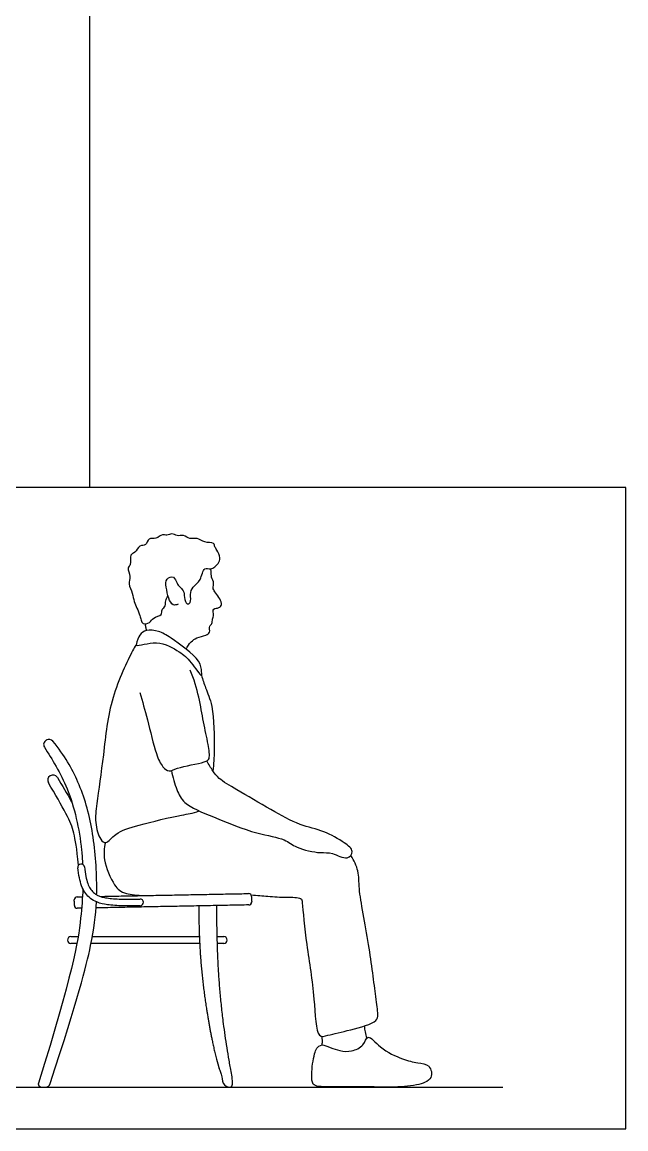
# Model space of a CAD drawing. Header units: millimetres. Extents: x 0 to 12.5, y -0.3 to 20.
# Drawn here: x 9.907 to 11.372, y 0.113 to 2.801 of the extents above; entities that cross this region are included whole.
import ezdxf

# ---------------------------------------------------------------- set-up
doc = ezdxf.new("R2010")
doc.units = ezdxf.units.MM
for name, color, linetype, true_color in [('AG-DIAGRAM', 7, 'Continuous', 0xfecc66), ('AG-FURNITURE', 7, 'Continuous', 0x66ccff), ('AG-PEOPLE', 7, 'Continuous', 0xfc6666), ('X-VPRT', 6, 'Continuous', 0xff00ff)]:
    doc.layers.add(name, color=color, linetype=linetype, true_color=true_color)

msp = doc.modelspace()

# ---------------------------------------------------------------- linework, layer by layer
at = {"layer": 'AG-DIAGRAM'}
msp.add_line((9.8416, 0.2149), (11.0735, 0.2149), dxfattribs=at)
at = {"layer": 'AG-FURNITURE'}
for p, q in [((10.0248, 0.5801), (10.0425, 0.5801)), ((10.077, 0.5801), (10.3368, 0.5801)), ((10.3801, 0.5801), (10.3962, 0.5801)), ((10.0396, 0.5635), (10.0248, 0.5635)), ((10.3376, 0.5635), (10.0739, 0.5635)), ((10.3962, 0.5635), (10.3805, 0.5635))]:
    msp.add_line(p, q, dxfattribs=at)
for centre, radius, start, end in [((9.9708, 1.0465), 0.0119, 118.2355, 212.1893), ((9.9719, 1.0471), 0.0119, 39.0486, 118.2355), ((9.9813, 0.9599), 0.0127, 31.2062, 211.2062), ((10.0499, 0.7483), 0.008, 6.5647, 186.5647), ((10.0402, 0.6697), 0.00695, 91.1019, 181.1019), ((10.4566, 0.6777), 0.00695, 1.1019, 91.1019), ((10.0405, 0.6559), 0.00695, 181.1019, 271.1019), ((10.193, 0.6632), 0.008, 271.6999, 91.6999), ((10.4568, 0.6639), 0.00695, 271.1019, 1.1019), ((10.0248, 0.5718), 0.00826, 90, 270), ((10.3962, 0.5718), 0.00826, 270, 90), ((9.9637, 0.2268), 0.0119, 270, 342.2247)]:
    msp.add_arc(centre, radius, start, end, dxfattribs=at)
for points, degree in [([(9.9663, 1.0576), (9.9659, 1.0574), (9.9655, 1.0572), (9.9651, 1.057)], 3), ([(10.0436, 0.7532), (10.0391, 0.7958), (10.0331, 0.8344), (10.0182, 0.8718), (9.9869, 0.9261), (9.9704, 0.9533)], 3), ([(10.0401, 0.6767), (10.0466, 0.6768), (10.053, 0.6769)], 2), ([(10.0965, 0.6778), (10.2765, 0.6812), (10.4564, 0.6847)], 2), ([(10.4635, 0.6779), (10.4637, 0.671), (10.4638, 0.664)], 2), ([(10.0336, 0.6558), (10.0334, 0.6627), (10.0333, 0.6696)], 2), ([(10.051, 0.6491), (10.0458, 0.649), (10.0406, 0.6489)], 2), ([(10.457, 0.657), (10.2715, 0.6534), (10.086, 0.6498)], 2), ([(9.9532, 0.2149), (9.9567, 0.2149), (9.9602, 0.2149), (9.9637, 0.2149)], 3)]:
    msp.add_open_spline(points, degree=degree, dxfattribs=at)
for points, knots in [([(10.0875, 0.6818), (10.0877, 0.6882), (10.0882, 0.7394), (10.0802, 0.8424), (10.0471, 0.9557), (10.0099, 1.0192), (9.9812, 1.0546)], [1.189148, 1.189148, 1.189148, 1.189148, 1.273546, 1.856428, 2.43931, 2.983548, 2.983548, 2.983548, 2.983548]), ([(9.9607, 1.0401), (9.979, 1.0111), (10.0236, 0.9409), (10.0481, 0.8299), (10.0529, 0.7669), (10.0535, 0.7554)], [-2.784822, -2.784822, -2.784822, -2.784822, -2.148877, -1.432584, -1.273812, -1.273812, -1.273812, -1.273812]), ([(9.9922, 0.9664), (10.0039, 0.947), (10.0159, 0.9266), (10.0274, 0.9059), (10.0278, 0.905)], [-0.745699, -0.745699, -0.745699, -0.745699, -0.5221898, -0.5125989, -0.5125989, -0.5125989, -0.5125989]), ([(10.1932, 0.6552), (10.1837, 0.6549), (10.1663, 0.6546), (10.1425, 0.655), (10.1231, 0.6563), (10.1037, 0.6589), (10.0851, 0.6639), (10.0689, 0.6747), (10.0579, 0.6879), (10.0501, 0.704), (10.0449, 0.7243), (10.0429, 0.7391), (10.0419, 0.7474)], [-0.6790307, -0.6790307, -0.6790307, -0.6790307, -0.5853406, -0.5081231, -0.4450289, -0.393635, -0.3156317, -0.2574284, -0.2044802, -0.1476894, -0.0816153, 0, 0, 0, 0]), ([(10.0578, 0.7492), (10.0587, 0.7414), (10.0606, 0.7278), (10.0651, 0.71), (10.0712, 0.6968), (10.0783, 0.6886), (10.0848, 0.6832), (10.0911, 0.6796), (10.0994, 0.6766), (10.1104, 0.6741), (10.1249, 0.6722), (10.1433, 0.671), (10.1664, 0.6706), (10.1834, 0.6709), (10.1927, 0.6712)], [0, 0, 0, 0, 0.0770684, 0.1351487, 0.1799076, 0.219912, 0.2404745, 0.2631772, 0.291004, 0.3270996, 0.3741094, 0.4340619, 0.5090647, 0.6011705, 0.6011705, 0.6011705, 0.6011705]), ([(10.0539, 0.6964), (10.0532, 0.674), (10.0471, 0.5939), (10.0297, 0.4922), (9.9462, 0.2244)], [-1.008529, -1.008529, -1.008529, -1.008529, -0.716292, -0.008276, -0.008276, -0.008276, -0.008276]), ([(9.975, 0.2232), (10.0429, 0.435), (10.0755, 0.5533), (10.0852, 0.6319), (10.0869, 0.6644)], [0.1152173, 0.1152173, 0.1152173, 0.1152173, 0.6906641, 1.1135988, 1.1135988, 1.1135988, 1.1135988])]:
    msp.add_open_spline(points, degree=3, knots=knots, dxfattribs=at)
for points, weights, knots in [([(10.3357, 0.6546), (10.3352, 0.6149), (10.3385, 0.5104), (10.3586, 0.3677), (10.3786, 0.2725), (10.3997, 0.2149), (10.4038, 0.2149), (10.408, 0.2149), (10.4121, 0.2149), (10.4144, 0.2149), (10.4164, 0.2159), (10.4194, 0.2237), (10.3846, 0.4005), (10.3795, 0.5239), (10.3792, 0.6555)], [1, 1, 1, 1, 1, 1, 1, 1, 1, 0.936131264445, 0.936131264445, 1, 1, 1, 1], [0.066017, 0.066017, 0.066017, 0.066017, 0.644327, 1.345399, 2.095665, 2.095665, 2.095665, 2.136573, 2.136573, 2.136573, 2.179379, 2.179379, 2.179379, 3.584609, 3.584609, 3.584609, 3.584609]), ([(9.9462, 0.2244), (9.9455, 0.2221), (9.9459, 0.2198), (9.9473, 0.2179), (9.9487, 0.216), (9.9508, 0.2149), (9.9532, 0.2149)], [1, 0.928248473938, 0.928248473938, 1, 0.928248473938, 0.928248473938, 1], [-0.00827551, -0.00827551, -0.00827551, -0.00827551, 0.01415739, 0.01415739, 0.01415739, 0.0365903, 0.0365903, 0.0365903, 0.0365903])]:
    msp.add_rational_spline(points, weights, degree=3, knots=knots, dxfattribs=at)
at = {"layer": 'AG-PEOPLE'}
for points, knots in [([(10.285, 1.3871), (10.2814, 1.3857), (10.2716, 1.3826), (10.2608, 1.4026), (10.2563, 1.4277), (10.2541, 1.4497), (10.2766, 1.4574), (10.282, 1.437), (10.288, 1.4301), (10.2996, 1.4205), (10.3002, 1.4043), (10.3047, 1.3852), (10.3178, 1.391), (10.314, 1.4118), (10.3198, 1.4306), (10.3417, 1.4437), (10.3463, 1.4792), (10.366, 1.4695), (10.3834, 1.4853), (10.3895, 1.4995), (10.3796, 1.5191), (10.3739, 1.526), (10.3729, 1.5377), (10.3483, 1.5357), (10.3325, 1.5502), (10.3131, 1.5433), (10.2992, 1.5571), (10.2824, 1.551), (10.2704, 1.5611), (10.2579, 1.5524), (10.2464, 1.5592), (10.2324, 1.5441), (10.2127, 1.5502), (10.2082, 1.5281), (10.1904, 1.5319), (10.1818, 1.5111), (10.166, 1.509), (10.1723, 1.4821), (10.1603, 1.4762), (10.1718, 1.4537), (10.163, 1.4366), (10.1755, 1.4141), (10.1775, 1.3935), (10.1851, 1.3782), (10.193, 1.3599), (10.1948, 1.3491), (10.1992, 1.3375), (10.218, 1.3409), (10.2231, 1.3562), (10.2479, 1.3592), (10.2442, 1.3749), (10.2565, 1.3828), (10.2534, 1.3943), (10.2581, 1.4035), (10.2608, 1.4072)], [0, 0, 0, 0, 0.19479, 0.446697, 0.747407, 0.999943, 1.22751, 1.464435, 1.642973, 1.851994, 2.088919, 2.318408, 2.479968, 2.732059, 2.980065, 3.26625, 3.570221, 3.789339, 4.052824, 4.273666, 4.531557, 4.706813, 4.872921, 5.13572, 5.394886, 5.634484, 5.870269, 6.097006, 6.305218, 6.509088, 6.696962, 6.937515, 7.169205, 7.40048, 7.611969, 7.864471, 8.06517, 8.335274, 8.51474, 8.775937, 9.019708, 9.299547, 9.559843, 9.79751, 10.050103, 10.242978, 10.424072, 10.644522, 10.867448, 11.123445, 11.320576, 11.518682, 11.717796, 11.88249, 11.88249, 11.88249, 11.88249]), ([(10.3051, 1.2779), (10.3077, 1.2844), (10.316, 1.2965), (10.33, 1.3064), (10.352, 1.3111), (10.3641, 1.3177), (10.3597, 1.335), (10.3688, 1.3398), (10.3678, 1.3514), (10.373, 1.3608), (10.3687, 1.3736), (10.3747, 1.3775), (10.3877, 1.3783), (10.3924, 1.3897), (10.3841, 1.404), (10.3751, 1.4171), (10.368, 1.4264), (10.374, 1.4389), (10.3651, 1.4521), (10.3656, 1.4616), (10.3645, 1.4734)], [0, 0, 0, 0, 0.27443, 0.522431, 0.805591, 1.00927, 1.237974, 1.410668, 1.60257, 1.799835, 2.004122, 2.145063, 2.353266, 2.540044, 2.778664, 3.022388, 3.215335, 3.420174, 3.651709, 3.865328, 3.865328, 3.865328, 3.865328]), ([(10.1836, 1.2875), (10.1852, 1.3006), (10.1923, 1.3136), (10.2076, 1.3267), (10.2406, 1.3221), (10.2675, 1.306), (10.341, 1.2537), (10.3415, 1.2261), (10.3449, 1.2054), (10.3146, 1.2512), (10.2896, 1.2717), (10.2371, 1.3029), (10.1898, 1.2858), (10.1836, 1.2875)], [0, 0, 0, 0, 0.238757, 0.499543, 0.824938, 1.182015, 1.741569, 2.055965, 2.23362, 2.614421, 2.991346, 3.455425, 3.877716, 3.877716, 3.877716, 3.877716]), ([(10.2044, 1.3395), (10.2052, 1.3371), (10.2063, 1.3338), (10.2075, 1.3266), (10.2079, 1.3231)], [0, 0, 0, 0, 0.1575572, 0.2807543, 0.2807543, 0.2807543, 0.2807543]), ([(10.1827, 1.2879), (10.18, 1.2842), (10.167, 1.2595), (10.1172, 1.1561), (10.1057, 1.0274), (10.0879, 0.9054), (10.0825, 0.8599), (10.0939, 0.8164), (10.1111, 0.8029), (10.135, 0.8353), (10.1903, 0.8509), (10.2875, 0.8756), (10.3199, 0.8791), (10.3367, 0.8852)], [5.627231, 5.627231, 5.627231, 5.627231, 5.773253, 6.407152, 7.086269, 7.711064, 8.102698, 8.473849, 8.692606, 9.013909, 9.458431, 10.048382, 10.357785, 10.357785, 10.357785, 10.357785]), ([(10.1925, 1.1728), (10.1986, 1.1507), (10.2109, 1.1088), (10.2301, 1.0256), (10.2454, 0.9927), (10.2641, 0.9785), (10.283, 0.9919), (10.3486, 1.0019), (10.3638, 1.0115), (10.3578, 1.0521), (10.3426, 1.1166), (10.3338, 1.1831), (10.3144, 1.2272)], [0, 0, 0, 0, 0.47437, 1.001724, 1.344627, 1.585731, 1.851974, 2.31785, 2.537777, 2.878897, 3.35371, 4.286323, 4.286323, 4.286323, 4.286323]), ([(10.342, 1.2143), (10.3453, 1.2042), (10.3515, 1.1821), (10.3722, 1.1396), (10.3739, 1.0328), (10.3714, 0.9997), (10.3697, 0.9823)], [0, 0, 0, 0, 0.323109, 0.718165, 1.302619, 1.716954, 1.716954, 1.716954, 1.716954]), ([(10.2695, 0.9833), (10.2713, 0.9674), (10.2818, 0.9364), (10.2984, 0.9002), (10.3743, 0.8695), (10.4721, 0.829), (10.5437, 0.8195), (10.5711, 0.794), (10.6311, 0.7816), (10.6581, 0.7865), (10.6959, 0.7631), (10.7142, 0.7888), (10.6868, 0.8102), (10.6389, 0.8382), (10.579, 0.8497), (10.5102, 0.8883), (10.4302, 0.9351), (10.3846, 0.962), (10.3697, 0.9818), (10.3593, 0.9983), (10.3553, 1.0069)], [0, 0, 0, 0, 0.396765, 0.742818, 1.24856, 1.854137, 2.32632, 2.67244, 3.105833, 3.41655, 3.767571, 4.017464, 4.323478, 4.75366, 5.197944, 5.708495, 6.268252, 6.676481, 6.954204, 7.259577, 7.259577, 7.259577, 7.259577]), ([(10.1086, 0.8085), (10.1059, 0.7948), (10.1019, 0.7671), (10.1288, 0.7026), (10.1513, 0.684), (10.1861, 0.6805), (10.2027, 0.6798)], [0, 0, 0, 0, 0.370966, 0.83299, 1.176074, 1.437319, 1.437319, 1.437319, 1.437319]), ([(10.4624, 0.6815), (10.4773, 0.6804), (10.5068, 0.6774), (10.5432, 0.6754), (10.5857, 0.6758), (10.5867, 0.6586), (10.5969, 0.5523), (10.6173, 0.4413), (10.619, 0.3309), (10.652, 0.3421), (10.702, 0.3523), (10.769, 0.3715), (10.7709, 0.3927), (10.764, 0.4406), (10.7491, 0.5638), (10.7222, 0.6923), (10.7251, 0.7361), (10.7129, 0.7651), (10.7042, 0.7767)], [2.957725, 2.957725, 2.957725, 2.957725, 3.285234, 3.684285, 3.991897, 4.190655, 4.781117, 5.446381, 5.986849, 6.243955, 6.674939, 7.136712, 7.362509, 7.740389, 8.397029, 9.105443, 9.489217, 9.822761, 9.822761, 9.822761, 9.822761]), ([(10.7432, 0.3336), (10.7421, 0.3387), (10.7407, 0.3448), (10.7384, 0.3578), (10.7375, 0.3632)], [0, 0, 0, 0, 0.2264515, 0.365105, 0.365105, 0.365105, 0.365105]), ([(10.6349, 0.3176), (10.6224, 0.3137), (10.6143, 0.2942), (10.6083, 0.2479), (10.6102, 0.2202), (10.6292, 0.2146), (10.6948, 0.2166), (10.8, 0.2137), (10.86, 0.2167), (10.906, 0.2321), (10.897, 0.271), (10.8652, 0.2732), (10.8288, 0.2824), (10.7774, 0.3058), (10.7443, 0.3476), (10.7365, 0.3128), (10.7054, 0.3012), (10.6786, 0.3003), (10.6445, 0.3151), (10.6349, 0.3176)], [0, 0, 0, 0, 0.282448, 0.698814, 0.988348, 1.214085, 1.687125, 2.302984, 2.770519, 3.139095, 3.448186, 3.758841, 4.121947, 4.580282, 4.944882, 5.220391, 5.54799, 5.86387, 6.258116, 6.258116, 6.258116, 6.258116]), ([(10.6349, 0.3176), (10.6353, 0.3215), (10.6356, 0.3266), (10.635, 0.3348), (10.6346, 0.3378)], [0, 0, 0, 0, 0.1954401, 0.3054493, 0.3054493, 0.3054493, 0.3054493])]:
    msp.add_open_spline(points, degree=3, knots=knots, dxfattribs=at)
msp.add_open_spline([(10.3654, 0.6829), (10.3679, 0.6829), (10.3705, 0.683), (10.3731, 0.683)], degree=3, dxfattribs=at)
at = {"layer": 'X-VPRT'}
for points in [[(7.1746, 2.8898), (10.0702, 2.8898), (10.0702, 1.6706), (7.1746, 1.6706)], [(9.5432, 0.1133), (11.372, 0.1133), (11.372, 1.6706), (9.5432, 1.6706)]]:
    msp.add_lwpolyline(points, close=True, dxfattribs=at)

doc.saveas('drawing.dxf')
